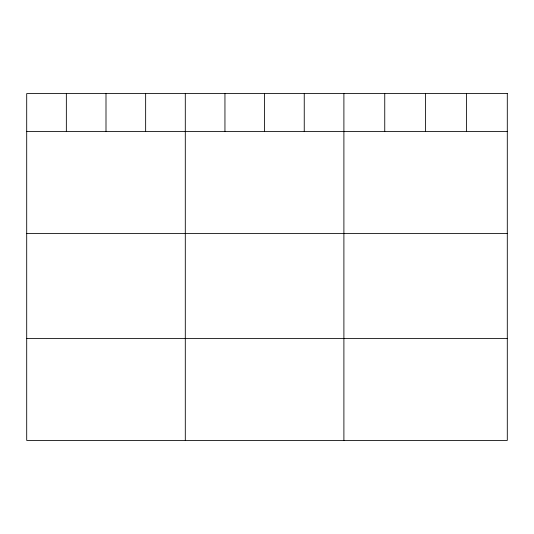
<?xml version="1.0" encoding="UTF-8"?>
<svg xmlns="http://www.w3.org/2000/svg" width="534" height="534" viewBox="0 0 534 534"><rect width="100%" height="100%" fill="white"/><g stroke="black" fill="none" stroke-linecap="round" stroke-linejoin="round"><path stroke-width="0.8" d="M26.7 131.511L507.3 131.511M26.7 233.445L507.3 233.445M26.7 338.469L507.3 338.469M466.449 93.597L466.449 131.511M425.598 93.597L425.598 131.511M384.747 93.597L384.747 131.511M343.896 93.597L343.896 440.403M304.247 93.597L304.247 131.511M264.597 93.597L264.597 131.511M224.947 93.597L224.947 131.511M185.298 93.597L185.298 440.403M145.648 93.597L145.648 131.511M105.999 93.597L105.999 131.511M66.35 93.597L66.35 131.511M507.3 93.597L26.7 93.597L26.7 440.403L507.3 440.403L507.3 93.597"/></g></svg>
